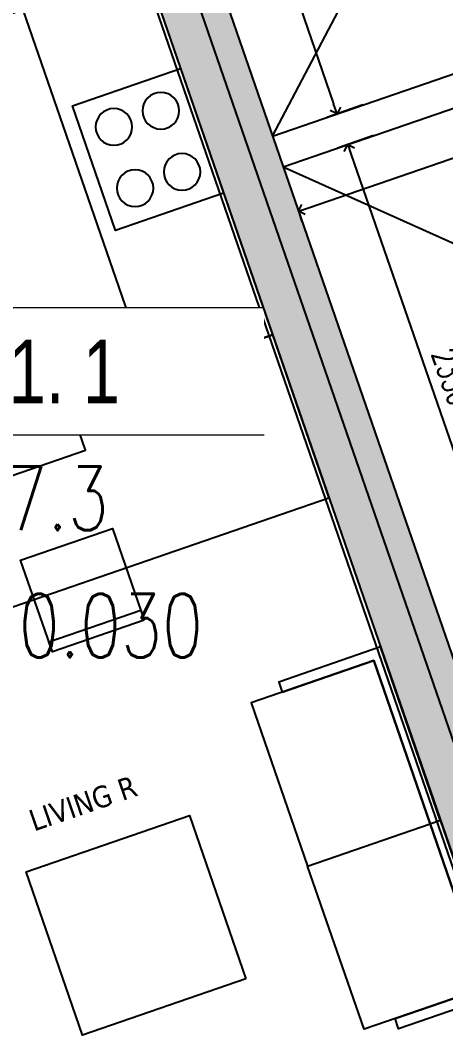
# Model space of a CAD drawing. Header units: millimetres. Extents: x -361699137 to 361252145, y -356478932 to 356523199.
# Drawn here: x -68978 to -67010, y 36418 to 41145 of the extents above; entities that cross this region are included whole.
import ezdxf
from ezdxf.enums import TextEntityAlignment as Align
from ezdxf.xclip import XClip

# ---------------------------------------------------------------- set-up
doc = ezdxf.new("R2010")
doc.units = ezdxf.units.MM
doc.header["$LTSCALE"] = 100
doc.header["$MEASUREMENT"] = 0
doc.header["$XCLIPFRAME"] = 0
doc.set_wipeout_variables(frame=1)
for name, color, linetype in [('1VinaPVC-Text', 9, 'Continuous'), ('A-ANNO-ROOM', 50, 'Continuous'), ('IDEA - dim', 251, 'Continuous'), ('KC', 5, 'Continuous')]:
    doc.layers.add(name, color=color, linetype=linetype)
doc.layers.add('dien tich thong thuy', color=3, linetype='Continuous', plot=False)
for name, color, linetype, lineweight in [('KT-Chuviet', 255, 'Continuous', 15), ('KT-Net thay', 7, 'Continuous', 15), ('KT-Net truc', 18, 'Continuous', 15)]:
    doc.layers.add(name, color=color, linetype=linetype, lineweight=lineweight)
doc.styles.add('220126_HDN_HBA typical plan$0$211210_HDN_HBA_TYPICAL PLAN CORE OPT 1$0$HBA-Text', font='GOTHIC.TTF')
doc.styles.add('font unicode ccu', font='arial.ttf')
doc.styles.add('ROMANS', font='ROMANS.SHX')
doc.styles.add('Tahoma', font='tahoma.ttf')
doc.styles.add('Xref_ST_MBDV Cot vach 30.7.2022$0$xref.N.Cot vach tang N2$0$DIM', font='vnsimli.shx', dxfattribs={"width": 0.7})
doc.dimstyles.new('Xref_ST_MBDV Cot vach 30.7.2022$0$xref.N.Cot vach tang N2$0$CCU 1-100 A1', dxfattribs={"dimscale": 100, "dimtxt": 2.2, "dimasz": 1, "dimexe": 1, "dimexo": 0, "dimgap": 1, "dimtad": 1, "dimdec": 0, "dimdsep": 46, "dimtxsty": 'Xref_ST_MBDV Cot vach 30.7.2022$0$xref.N.Cot vach tang N2$0$DIM', "dimblk1": 'Xref_ST_MBDV Cot vach 30.7.2022$0$xref.N.Cot vach tang N2$0$_ARCHTICK', "dimblk2": 'Xref_ST_MBDV Cot vach 30.7.2022$0$xref.N.Cot vach tang N2$0$_ARCHTICK', "dimsah": 1, "dimcen": 0, "dimdle": 1, "dimclrd": 256, "dimclre": 256, "dimclrt": 31, "dimadec": 0, "dimazin": 0, "dimtfac": 1, "dimtdec": 0, "dimtix": 1, "dimtmove": 2, "dimatfit": 3, "dimldrblk": 'Xref_ST_MBDV Cot vach 30.7.2022$0$xref.N.Cot vach tang N2$0$_ARCHTICK', "dimfxl": 8, "dimtolj": 1, "dimarcsym": 0})

# ---------------------------------------------------------------- blocks, each defined once
blk = doc.blocks.new('*U204')
at = {"ltscale": 5}
blk.add_lwpolyline([(305, -530), (305, -1.13686837721616e-13), (-305, 0), (-305, -530)], close=True, dxfattribs=at)
for centre in [(-150, -150), (150, -150.0000000000001), (-150, -380), (150, -380)]:
    blk.add_circle(centre, 85, dxfattribs=at)
blk = doc.blocks.new('13')
at = {"layer": 'IDEA - dim'}
for points in [[(-6349.999999991793, -10334.32281126455), (-6349.999999992695, -9534.32281126453), (-5549.999999992258, -9534.322811262682), (-5549.999999991778, -10334.32281126266)], [(-4626.365906116727, -10431.62910737842), (-4626.365906116713, -9981.629107380271), (-4176.365906116713, -9981.629107378409), (-4176.365906115316, -10431.62910737656)], [(-4626.365906116727, -10431.62910737842), (-4626.365906116713, -9981.629107380271), (-4576.365906116713, -9981.629107380279), (-4576.365906115796, -10431.62910737839)], [(-3343.016031935971, -10431.62910737657), (-3343.016031936902, -9981.629107376553), (-3793.016031936902, -9981.629107380293), (-3793.01603193691, -10431.62910737845)], [(-3343.016031935971, -10431.62910737657), (-3343.016031936902, -9981.629107376553), (-3393.016031936888, -9981.629107378416), (-3393.01603193691, -10431.62910737655)], [(-6749.999999992244, -11375.0000000037), (-6749.999999991313, -10775.0000000037), (-5949.999999991793, -10775.00000000373), (-5949.999999992258, -11375.00000000186)], [(-5149.999999991778, -11375.00000000557), (-5149.999999992258, -10775.0000000037), (-5949.999999991793, -10775.00000000373), (-5949.999999992258, -11375.00000000186)], [(-6749.999999990861, -10926.99496593886), (-6749.999999992244, -11375.0000000037), (-5949.999999992258, -11375.00000000186), (-5949.999999991778, -11425.00000000369), (-6799.99999999132, -11425.00000000558), (-6799.999999992244, -10926.99496593883)], [(-5149.999999992244, -10926.99496593883), (-5149.999999991778, -11375.00000000557), (-5949.999999992258, -11375.00000000186), (-5949.999999991778, -11425.00000000369), (-5099.999999991298, -11425.00000000183), (-5099.999999992229, -10926.99496593884)]]:
    blk.add_lwpolyline(points, close=True, dxfattribs=at)
blk.add_lwpolyline([(-4369.999999991771, -11425.00000000373), (-4369.999999992709, -9785.000000007443, -0.414213562373095), (-4309.999999993175, -9725.000000007421), (-3629.999999992724, -9725.000000005595, -0.414213562373095), (-3569.999999993641, -9785.00000000745), (-3569.999999991785, -11425.0000000056)], format="xyb", close=True, dxfattribs=at)
blk.add_lwpolyline([(-1169.999999992724, -9950.000000001834), (-1169.999999991313, -11425.00000000184), (-3569.999999991785, -11425.0000000056), (-3569.999999991793, -10825.00000000373), (-1769.999999991778, -10825.00000000182), (-1769.999999992717, -9950.000000003718), (-1169.999999992724, -9950.000000001834)], dxfattribs=at)
at = {"layer": 'IDEA - dim', "extrusion": (0, 0, -1), "zscale": -0.9999999999999998}
blk.add_blockref('*U204', (2569.999999992709, -10895.00000000187), dxfattribs=at)
at = {"layer": '1VinaPVC-Text', "style": 'Tahoma'}
blk.add_text('LIVING R', height=99.99999999999994, rotation=270, dxfattribs=at).set_placement((-5385.442218535754, -9629.103528877706))
blk = doc.blocks.new('Xref_ST_MBDV Cot vach 30.7.2022$0$xref.N.Cot vach tang N2$0$_Open90')
at = {"color": 0, "linetype": 'ByBlock', "lineweight": -2}
for p, q in [((0, 0), (-1, 0)), ((-0.5, 0.5), (0, 0)), ((0, 0), (-0.5, -0.5))]:
    blk.add_line(p, q, dxfattribs=at)
blk = doc.blocks.new('*D248')
at = {"layer": 'Defpoints', "color": 5, "transparency": 16777216}
for p, q in [((-68159.49777260095, 42974.11324863438), (-68326.2393644754, 42916.54602605032)), ((-68262.65954743647, 42885.60080242377), (-67528.38119565777, 40758.78738745076)), ((-67392.58482740987, 40752.7747929959), (-67559.32641928432, 40695.20757041183))]:
    blk.add_line(p, q, dxfattribs=at)
at = {"layer": 'Defpoints', "color": 0, "transparency": 16777216}
for p in [(-68159.49777260095, 42974.11324863438), (-67392.58482740987, 40752.7747929959), (-67512.06389895159, 40711.52486711803)]:
    blk.add_point(p, dxfattribs=at)
at = {"layer": 'Defpoints', "color": 5, "transparency": 16777216, "xscale": 50, "yscale": 50, "zscale": 50}
for p, rotation in [((-68278.97684414267, 42932.86332275651), 109.0471379530743), ((-67512.06389895159, 40711.52486711803), 289.0471379530744)]:
    blk.add_blockref('Xref_ST_MBDV Cot vach 30.7.2022$0$xref.N.Cot vach tang N2$0$_Open90', p, dxfattribs=dict(at, rotation=rotation))
at = {"layer": 'Defpoints', "color": 5, "transparency": 16777216, "insert": (-67796.26907884839, 41856.46041802026), "char_height": 110, "attachment_point": 5, "rotation": 289.0471379530743, "style": 'Xref_ST_MBDV Cot vach 30.7.2022$0$xref.N.Cot vach tang N2$0$DIM'}
blk.add_mtext('\\A1;2350', dxfattribs=at)
blk = doc.blocks.new('Xref_ST_MBDV Cot vach 30.7.2022$0$xref.N.Cot vach tang N2$0$_ARCHTICK')
at = {"color": 0, "linetype": 'ByBlock', "const_width": 0.15}
blk.add_lwpolyline([(-0.5, -0.5), (0.5, 0.5)], dxfattribs=at)
blk = doc.blocks.new('*D241')
at = {"layer": 'Defpoints', "color": 5, "transparency": 16777216}
for p, q in [((-67343.63293729129, 40610.9872319977), (-67510.37452916577, 40553.42000941362)), ((-67446.79471212684, 40522.47478578708), (-66712.51636034815, 38395.66137081408)), ((-66576.7199921002, 38389.64877635923), (-66743.46158397468, 38332.08155377515))]:
    blk.add_line(p, q, dxfattribs=at)
at = {"layer": 'Defpoints', "color": 0, "transparency": 16777216}
for p in [(-67343.63293729129, 40610.9872319977), (-66576.7199921002, 38389.64877635923), (-66696.19906364195, 38348.39885048135)]:
    blk.add_point(p, dxfattribs=at)
at = {"layer": 'Defpoints', "color": 5, "transparency": 16777216, "xscale": 50, "yscale": 50, "zscale": 50}
for p, rotation in [((-67463.11200883304, 40569.73730611982), 109.0471379530743), ((-66696.19906364195, 38348.39885048135), 289.0471379530744)]:
    blk.add_blockref('Xref_ST_MBDV Cot vach 30.7.2022$0$xref.N.Cot vach tang N2$0$_Open90', p, dxfattribs=dict(at, rotation=rotation))
at = {"layer": 'Defpoints', "color": 5, "transparency": 16777216, "insert": (-66980.40424353875, 39493.33440138357), "char_height": 110, "attachment_point": 5, "rotation": 289.0471379530743, "style": 'Xref_ST_MBDV Cot vach 30.7.2022$0$xref.N.Cot vach tang N2$0$DIM'}
blk.add_mtext('\\A1;2350', dxfattribs=at)
blk = doc.blocks.new('*D242')
at = {"layer": 'Defpoints', "color": 5, "transparency": 16777216}
for p, q in [((-67643.81670154005, 40276.6243856127), (-65375.21572556882, 41059.8546275101)), ((-65327.95320523609, 41076.17192421631), (-65311.63590852989, 41028.90940388356)), ((-67691.07922187279, 40260.30708890651), (-67674.76192516659, 40213.04456857376))]:
    blk.add_line(p, q, dxfattribs=at)
at = {"layer": 'Defpoints', "color": 0, "transparency": 16777216}
for p in [(-65327.95320523609, 41076.17192421631), (-65327.95320523609, 41076.17192421629), (-67691.07922187279, 40260.30708890651)]:
    blk.add_point(p, dxfattribs=at)
at = {"layer": 'Defpoints', "color": 5, "transparency": 16777216, "xscale": 50, "yscale": 50, "zscale": 50}
for p, rotation in [((-65327.95320523609, 41076.17192421629), 19.04713795307702), ((-67691.07922187279, 40260.3070889065), 199.047137953077)]:
    blk.add_blockref('Xref_ST_MBDV Cot vach 30.7.2022$0$xref.N.Cot vach tang N2$0$_Open90', p, dxfattribs=dict(at, rotation=rotation))
at = {"layer": 'Defpoints', "color": 5, "transparency": 16777216, "insert": (-66543.78253663746, 40767.49079926013), "char_height": 110, "attachment_point": 5, "rotation": 19.047137953077016, "style": 'Xref_ST_MBDV Cot vach 30.7.2022$0$xref.N.Cot vach tang N2$0$DIM'}
blk.add_mtext('\\A1;2500', dxfattribs=at)
blk = doc.blocks.new('TAG CAO DO SAN')
blk.add_wipeout([(1526701.778855525, -266095.22987594287), (1527644.6359120198, -266095.22987594287), (1527644.6359120198, -266330.944140067), (1526701.778855525, -266330.944140067)]).dxf.layer = 'KT-Net thay'
at = {"layer": 'KT-Net thay', "flags": 128}
blk.add_lwpolyline([(1526701.778855525, -266095.2298759429), (1526701.778855525, -266330.9441400666), (1527644.63591202, -266330.9441400666), (1527644.63591202, -266095.2298759429)], close=True, dxfattribs=at)
blk.add_lwpolyline([(1526701.778855525, -266330.9441400666), (1527644.63591202, -266330.9441400666)], dxfattribs=at)
at = {"layer": 'KT-Chuviet', "color": 31, "style": 'font unicode ccu', "width": 0.75}
blk.add_attdef('TÊNPHÒNG', text='', height=117.85713, dxfattribs=at).set_placement((1527175.308820772, -266213.4467624734), align=Align.MIDDLE_CENTER)
blk = doc.blocks.new('A$C1AAC5519')
at = {"layer": 'A-ANNO-ROOM', "insert": (772.955269176513, 1216.574747113511), "char_height": 600, "attachment_point": 2, "rotation": 50.44882673977027, "style": '220126_HDN_HBA typical plan$0$211210_HDN_HBA_TYPICAL PLAN CORE OPT 1$0$HBA-Text'}
blk.add_mtext_dynamic_manual_height_columns('S.B1.', width=722857412.8743668, gutter_width=9765.624999999996, heights=[0], dxfattribs=at)
blk = doc.blocks.new('A$C418F5BC8')
at = {"layer": 'A-ANNO-ROOM', "insert": (648.1133449638728, 1090.790118377889), "char_height": 600, "attachment_point": 2, "rotation": 50.44882673977027, "style": '220126_HDN_HBA typical plan$0$211210_HDN_HBA_TYPICAL PLAN CORE OPT 1$0$HBA-Text'}
blk.add_mtext_dynamic_manual_height_columns('SL-S', width=722857412.8743668, gutter_width=9765.624999999996, heights=[0], dxfattribs=at)
blk = doc.blocks.new('A$C2A6C5140')
at = {"layer": 'A-ANNO-ROOM', "insert": (731.4497625969816, 1190.0169191678, 0.0003277973379295924), "char_height": 600, "attachment_point": 2, "rotation": 50.44882673977027, "style": '220126_HDN_HBA typical plan$0$211210_HDN_HBA_TYPICAL PLAN CORE OPT 1$0$HBA-Text'}
blk.add_mtext_dynamic_manual_height_columns('2-BR', width=722857412.8743668, gutter_width=9765.624999999996, heights=[0], dxfattribs=at)
blk = doc.blocks.new('A$C5388591E')
at = {"layer": 'A-ANNO-ROOM', "insert": (894.3001998505497, 842.1987865094561, 0.0004622000541105721), "char_height": 600, "attachment_point": 2, "rotation": 1.4064704596368105, "style": '220126_HDN_HBA typical plan$0$211210_HDN_HBA_TYPICAL PLAN CORE OPT 1$0$HBA-Text'}
blk.add_mtext_dynamic_manual_height_columns('3-BR', width=722857412.8743668, gutter_width=9765.624999999996, heights=[0], dxfattribs=at)
blk = doc.blocks.new('A$C21AF0CCA')
at = {"layer": 'A-ANNO-ROOM', "insert": (1197.56892258345, 814.6835720778872), "char_height": 600, "attachment_point": 2, "rotation": 0.10542954816276216, "style": '220126_HDN_HBA typical plan$0$211210_HDN_HBA_TYPICAL PLAN CORE OPT 1$0$HBA-Text'}
blk.add_mtext_dynamic_manual_height_columns('S.B1P.', width=722857412.8743668, gutter_width=9765.624999999996, heights=[0], dxfattribs=at)
blk = doc.blocks.new('A$C0e39c971')
at = {"layer": 'KC'}
h = blk.add_hatch(dxfattribs=at)
h.set_pattern_fill('BT-01', color=256, scale=50, pattern_type=2)
h.set_pattern_definition([(49.99999999999999, (-1433414.873631581, -109525.2670213226), (358.6300913003767, -31.37606749129755), [37.5, -412.5]), (355, (-1433414.873631581, -109525.2670213226), (-69.3756668065, 376.0960668500059), [30, -330]), (100.4514, (-1433384.987791581, -109527.8816913226), (289.2546908570108, 344.7197710304768), [31.870095, -350.571056]), (46.18420000000001, (-1433414.873631581, -109425.2670213226), (533.6205243128222, -82.75950716450905), [56.25, -618.75]), (96.6356, (-1433370.405259081, -109432.1636748226), (467.3313527743517, 487.0589354502209), [47.805144, -525.8565]), (351.1842, (-1433414.873631581, -109425.2670213226), (467.3309725668136, 487.0593004626623), [45, -495]), (21, (-1433364.873631581, -109450.2670213226), (298.4535260592309, -201.3094453326694), [37.5, -412.5]), (326.0000000000001, (-1433364.873631581, -109450.2670213226), (121.6576659607909, 362.5750225234265), [30, -330]), (71.4514, (-1433340.002515081, -109467.0428243226), (420.111314290745, 161.2652483549762), [31.870095, -350.571056]), (37.50000000000001, (-1433414.873631581, -109525.2670213226), (6.079927658645334, 166.4469269156558), [0, -326, 0, -335, 0, -331.25]), (7.499999999999999, (-1433414.873631581, -109525.2670213226), (131.5347687210743, 197.2058559411801), [0, -191, 0, -318.5, 0, -126.25]), (327.5, (-1433526.373631581, -109525.2670213226), (266.9112180862045, -11.27743586718988), [0, -125, 0, -390, 0, -517.5]), (317.5, (-1433576.373631581, -109525.2670213226), (291.5930846711931, 50.05249116615887), [0, -162.5, 0, -259, 0, -367.5]), (45, (-1433414.873631581, -109525.2670213226), (-150.2601910021414, 150.2601910021414), []), (45, (-1433414.873631581, -109464.0170213226), (-150.2601910021414, 150.2601910021414), [])])
h.paths.add_polyline_path([(-8406.805485379882, -15177.29606111374), (-5571.054265416227, -14198.25825874208), (-5636.32345224265, -14009.20817741126), (-11402.3509328356, -15999.91837556687), (-11117.67177554127, -16824.48231542789), (-10834.09665354434, -16726.57853519081), (-11004.5547338957, -16232.85223765861), (-8641.428717258386, -15416.98740234904), (-6386.379123009508, -21948.665364612), (-6226.46880474221, -22411.8404115937), (-8589.59482137952, -23227.70524690326), (-8778.117268563248, -22681.65609711528), (-9061.692390560172, -22779.55987735259), (-8758.948866431601, -23656.44666946962), (-6112.247727799229, -22742.67805392275), (-2992.922196384287, -21665.7341235933), (-5130.487254350446, -15474.34630772591), (-5319.537335679866, -15539.6154945507), (-3263.55876124627, -21494.69070875422), (-5910.259899878642, -22408.45932430109)])
h.paths.add_polyline_path([(-14238.97568786237, -16976.42601197705), (-17169.25194849167, -17988.09840776099), (-14525.84988208953, -25644.62670166398), (-11595.57362146024, -24632.9543058798), (-11897.44361052383, -23758.59767972425), (-12181.01873252075, -23856.50145996132), (-11993.36982040014, -24400.02044378783), (-14356.49583703559, -25215.88527909762), (-16771.45574955363, -18221.03226985296), (-14408.32973291632, -17405.16743454317), (-14236.99811750185, -17901.42389803685), (-13953.42299550492, -17803.52011779978)])
h.paths.add_polyline_path([(-13529.17328114342, -19032.34564645079), (-13812.74840314034, -19130.2494266881), (-13421.13328219112, -20264.5499146737), (-13137.5581601942, -20166.64613443639)], flags=17)
h.paths.add_polyline_path([(-12713.30844583455, -21395.47166308764), (-12996.88356782962, -21493.37544332471), (-12605.26844688226, -22627.67593131031), (-12321.69332488533, -22529.77215107324)], flags=17)
h.paths.add_polyline_path([(-9593.982103873976, -20318.53008047867), (-9877.557225869037, -20416.43386071574), (-9485.942104921676, -21550.73434870134), (-9202.366982924752, -21452.83056846404)], flags=17)
h.paths.add_polyline_path([(-10409.84693918284, -17955.40406384206), (-10693.42206117976, -18053.30784407913), (-10301.80694023054, -19187.60833206473), (-10018.23181823548, -19089.70455182742)], flags=17)
at = {"layer": 'KC', "ltscale": 2000}
blk.add_line((-22883.76266225846, -901.2339577445346), (-12981.75469739223, -29582.0786573459), dxfattribs=at)
at = {"layer": 'KC', "extrusion": (-3.35282951705558e-09, 1.998521292752062e-08, 0.9999999999999999)}
for p, q in [((-17169.25194849167, -17988.09840776099), (-14525.84988208953, -25644.62670166398)), ((-16771.45574955363, -18221.03226985296), (-14356.49583703559, -25215.88527909762))]:
    blk.add_line(p, q, dxfattribs=at)
at = {"layer": 'KC', "elevation": 2.660672211739818e-10}
for points in [[(-16004.54280436208, -20442.37072549152), (-14408.32973291632, -17405.16743454317)], [(-15955.59091424395, -20584.15828648984), (-12825.55195241573, -21989.63190681746)]]:
    blk.add_lwpolyline(points, dxfattribs=at)
at = {"layer": 'KC', "ltscale": 0.5, "elevation": 2.660672211739818e-10}
for points in [[(-16004.54280436179, -20442.37072549142), (-13641.41678772541, -19626.50589018059)], [(-15955.59091424337, -20584.15828648964), (-13592.46489760629, -19768.29345117988)]]:
    blk.add_lwpolyline(points, dxfattribs=at)

msp = doc.modelspace()

# ---------------------------------------------------------------- linework, layer by layer
at = {"layer": 'dien tich thong thuy', "elevation": 1.548779766668872e-10}
msp.add_lwpolyline([(-71889.81530259462, 41850.20581207979), (-74016.62871358608, 41115.92746001785), (-73421.04738403566, 39390.84546859519), (-73539.20368486817, 39350.05222682813), (-72539.01562668924, 36453.03997744278), (-72430.30707733781, 36490.57140068973), (-71517.36301966367, 33843.38385093554), (-69063.55608019169, 34690.55570950785), (-68940.67337840312, 34732.98032676877), (-66416.85565671942, 35604.32367259763), (-68640.90258347121, 42046.20620958623), (-69926.44313469314, 41602.37573981026), (-70215.25928639882, 42438.92234968986), (-70489.3819043439, 42344.28202880455), (-71406.27479878947, 42027.72647267766), (-71893.07876165613, 41859.65831532377), (-71889.81530259462, 41850.20581207979)], dxfattribs=at)

# ---------------------------------------------------------------- block references
at = {"layer": 'A-ANNO-ROOM'}
for p in [(-259643.7130096142, 30107.50136767479, 5.460850030168077e-05), (-265285.2820729736, 28918.92663560377, 5.460850030168077e-05), (-245554.3968650475, 25356.81105555443, 5.460850030168077e-05), (-227992.1817903481, 24030.19494673412, 5.460832008522107e-05), (-256709.4713859697, 21832.8932062781, 5.460850030168077e-05), (-262170.0583902029, 20336.74231012515, 5.460850030168077e-05), (-227339.9751671815, 20267.82827189344, 5.460850030168077e-05), (-224467.8250259957, 15310.13736246047, 5.460832008522128e-05)]:
    msp.add_blockref('A$C21AF0CCA', p, dxfattribs=at)
at = {"layer": 'dien tich thong thuy'}
for name, p, rotation in [('A$C2A6C5140', (-231902.1761341663, 41866.69510118499, 3.214423980650787e-05), 310.9576437198666), ('A$C2A6C5140', (-223136.0769012624, 38294.90614465419, 1.895367564819208e-05), 310.9576437198666), ('A$C2A6C5140', (-179022.2876665308, 13510.42375649511, 0.000178988243818107), 310.9576437198666), ('A$C2A6C5140', (-199561.0792445699, 2742.960286576832, 0.0001030398263186841), 310.9576437198666), ('A$C2A6C5140', (-176749.4277460563, 2773.706094754736, 0.000178988243818107), 310.9576437198666), ('A$C2A6C5140', (-192735.1419570138, 2545.06827839894, 0.000178988243818107), 310.9576437198666), ('A$C418F5BC8', (-243956.3571569886, 39603.8582028097, -1.001597833679712e-05), 309.6632197063607), ('A$C418F5BC8', (-248126.4019441397, 37597.12528390926, -1.001597833679712e-05), 309.6632197063607), ('A$C418F5BC8', (-251890.361273925, 36548.61448139837, -1.001597833679712e-05), 309.6632197063607), ('A$C418F5BC8', (-255839.4329553979, 34945.01120257354, -1.001597833679712e-05), 309.6632197063607), ('A$C1AAC5519', (-240877.0889148213, 28052.61175672372, 0.0003723829774320968), 309.6566028083925), ('A$C1AAC5519', (-219521.6105350079, 27682.1615688601, 0.0005547181599990354), 309.6566028083925), ('A$C1AAC5519', (-217651.9125884596, 24627.95011466656, 0.0003723828570649432), 309.6566028083925), ('A$C1AAC5519', (-267764.0012375055, 19262.70548251106, 0.0003723828655667127), 309.6566028083925), ('A$C418F5BC8', (-223053.1163780628, 10712.6679421931, -1.001597833679712e-05), 309.6632197063607), ('A$C1AAC5519', (-213503.7868963684, 3324.648489140978, -0.3423708923741385), 309.6566028083925), ('A$C1AAC5519', (-207798.658660123, 3064.615415494518, 0.0003723828655667127), 309.6566028083925), ('A$C1AAC5519', (-184128.1584514385, 2786.454424718489, 0.0003723828655667127), 309.6566028083925)]:
    msp.add_blockref(name, p, dxfattribs=dict(at, rotation=rotation))
for p in [(-273086.0443437684, 28673.87453448355, -1.001579812033762e-05), (-220441.6689392982, 3035.191374137183, 4.458552763712727e-05)]:
    msp.add_blockref('A$C5388591E', p, dxfattribs=at)
at = {"layer": 'IDEA - dim', "rotation": 109.0471379536515}
msp.add_blockref('13', (-79775.40095283277, 39334.01734801053), dxfattribs=at)

# ---------------------------------------------------------------- dimensions: what is measured, and where the dimension line sits
at = {"layer": 'Defpoints', "color": 5}
for p1, p2, distance, picture, middle in [((-68159.49777260094, 42974.11324863437), (-67392.58482740985, 40752.77479299589), -126.39938655469697, '*D248', (-67796.26907884839, 41856.46041802026)), ((-67691.07922187279, 40260.30708890651), (-65327.95320523609, 41076.17192421631), -2.0675361156463104e-11, '*D242', (-66543.78253663746, 40767.49079926013)), ((-67343.63293729127, 40610.98723199769), (-66576.71999210019, 38389.64877635922), -126.39938655472685, '*D241', (-66980.40424353875, 39493.33440138357))]:
    dim = msp.add_aligned_dim(p1=p1, p2=p2, distance=distance, dimstyle='Xref_ST_MBDV Cot vach 30.7.2022$0$xref.N.Cot vach tang N2$0$CCU 1-100 A1', override={"dimscale": 50, "dimblk1": 'Xref_ST_MBDV Cot vach 30.7.2022$0$xref.N.Cot vach tang N2$0$_Open90', "dimblk2": 'Xref_ST_MBDV Cot vach 30.7.2022$0$xref.N.Cot vach tang N2$0$_Open90', "dimclrd": 5, "dimclre": 5, "dimclrt": 5, "dimlwd": 65535, "dimlwe": 65535}, dxfattribs=at)
    dim.commit()
    dim.dimension.update_dxf_attribs({"geometry": picture, "text_midpoint": middle})

# ---------------------------------------------------------------- next in the draw order: block references
at = {"layer": 'KT-Net truc'}
ref = msp.add_blockref('TAG CAO DO SAN', (-3886961.969313329, 705051.7703159996, -0.0002124631564102194), dxfattribs=dict(at, xscale=2.5, yscale=2.5, zscale=2.5))
XClip(ref).set_block_clipping_path([(1526674.1636322693, -266330.944140067), (1527644.6359120198, -266095.2298759429)])
ref.add_attrib('CAO-DO', '47.3', (-69232.11096354728, 38782.44572059694, -0.0002124631564102194), dxfattribs={"layer": 'KT-Chuviet', "color": 31, "ltscale": 15, "height": 294.6428301546305, "style": 'ROMANS', "width": 0.7500000000000001})
ref.add_attrib('CAO-DO', '-0.030', (-69232.11096354728, 38193.16006028769, -0.0002124631564102194), dxfattribs={"layer": 'KT-Chuviet', "color": 31, "ltscale": 15, "height": 294.6428301546305, "style": 'ROMANS', "width": 0.7500000000000001})
ref.add_attrib('TÊNPHÒNG', 'S.B1. 1', dxfattribs={"layer": 'KT-Chuviet', "color": 31, "height": 294.642825, "style": 'font unicode ccu', "width": 0.7500000000000001}).set_placement((-69023.69726139613, 39518.15340981609, -0.0002124631564102194), align=Align.MIDDLE_CENTER)

# ---------------------------------------------------------------- next in the draw order: block references
at = {"layer": 'KC'}
msp.add_blockref('A$C0e39c971', (-51806.2233402338, 61050.61543249532), dxfattribs=at)

doc.saveas('drawing.dxf')
